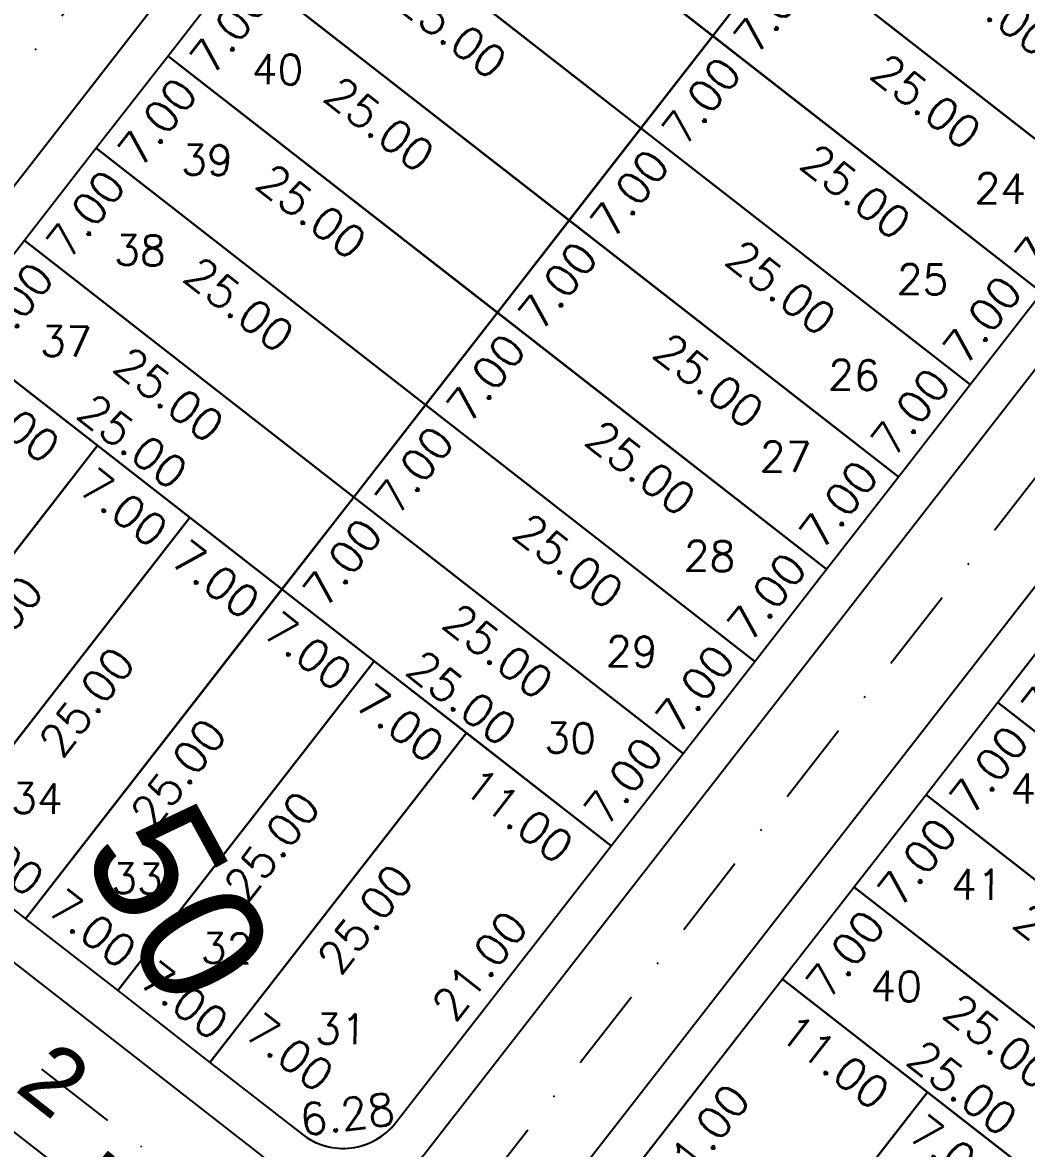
# Model space of a CAD drawing. Header units: millimetres. Extents: x -4430026 to 4783824, y 584 to 9593110.
# Drawn here: x 2375.3 to 2435.4, y 842.6 to 910.1 of the extents above; entities that cross this region are included whole.
import ezdxf
from ezdxf.enums import TextEntityAlignment as Align

# ---------------------------------------------------------------- set-up
doc = ezdxf.new("R2010")
doc.units = ezdxf.units.MM
doc.linetypes.add('CONTINUO', pattern=[0])
doc.linetypes.add('DASHDOT', pattern=[1, 0.5, -0.25, 0, -0.25])
for name, color, linetype in [('AGT CI', 252, 'Continuous'), ('Calçada', 1, 'Continuous'), ('Cota', 8, 'Continuous'), ('Cota Curvas', 2, 'Continuous'), ('EIXO DAS VIAS', 252, 'DASHDOT'), ('Lotes', 2, 'Continuous'), ('Nomes de Ruas', 3, 'Continuous'), ('Numero de lotes', 5, 'Continuous')]:
    doc.layers.add(name, color=color, linetype=linetype)
doc.styles.add('arcad1', font='romans.shx')
doc.styles.add('ARIAL', font='arial.ttf', dxfattribs={"height": 0.25})
doc.styles.add('ROMANS', font='romans.shx')
doc.dimstyles.new('BOLA100', dxfattribs={"dimscale": 0, "dimtxt": 1.9, "dimasz": 0.18, "dimexe": 0.18, "dimexo": 0.063, "dimgap": 0, "dimtad": 1, "dimzin": 4, "dimdsep": 46, "dimtxsty": 'ROMANS', "dimcen": 0.09, "dimse1": 1, "dimse2": 1, "dimsd1": 1, "dimsd2": 1, "dimclrt": 256, "dimaunit": 1, "dimadec": 4, "dimazin": 0, "dimtfac": 1.2, "dimtix": 1, "dimtmove": 2, "dimatfit": 3, "dimfxl": 1, "dimtvp": 2, "dimtolj": 1, "dimtzin": 4, "dimarcsym": 0})

# ---------------------------------------------------------------- blocks, each defined once
blk = doc.blocks.new('*D1189')
at = {"layer": 'DEFPOINTS', "color": 0}
for p in [(2420.785, 852.773), (2423.154, 850.928), (2407.883, 836.204)]:
    blk.add_point(p, dxfattribs=at)
at = {"layer": 'Cota', "insert": (2415.954, 843.227), "char_height": 1.9, "attachment_point": 5, "rotation": 52.09358, "style": 'ROMANS'}
blk.add_mtext('\\A1;21.00', dxfattribs=at)
blk = doc.blocks.new('*D1190')
at = {"layer": 'DEFPOINTS', "color": 0}
for p in [(2429.464, 846.015), (2431.635, 844.325), (2414.104, 826.29)]:
    blk.add_point(p, dxfattribs=at)
at = {"layer": 'Cota', "insert": (2423.205, 835.046), "char_height": 1.9, "attachment_point": 5, "rotation": 52.09358, "style": 'ROMANS'}
blk.add_mtext('\\A1;25.00', dxfattribs=at)
blk = doc.blocks.new('*D1196')
at = {"layer": 'DEFPOINTS', "color": 0}
for p in [(2425.085, 858.296), (2427.455, 856.451), (2420.785, 852.773)]:
    blk.add_point(p, dxfattribs=at)
at = {"layer": 'Cota', "insert": (2424.555, 854.273), "char_height": 1.9, "attachment_point": 5, "rotation": 52.09358, "style": 'ROMANS'}
blk.add_mtext('\\A1;7.00', dxfattribs=at)
blk = doc.blocks.new('*D1197')
at = {"layer": 'DEFPOINTS', "color": 0}
for p in [(2429.386, 863.819), (2431.756, 861.974), (2425.085, 858.296)]:
    blk.add_point(p, dxfattribs=at)
at = {"layer": 'Cota', "insert": (2428.856, 859.796), "char_height": 1.9, "attachment_point": 5, "rotation": 52.09358, "style": 'ROMANS'}
blk.add_mtext('\\A1;7.00', dxfattribs=at)
blk = doc.blocks.new('*D1198')
at = {"layer": 'DEFPOINTS', "color": 0}
for p in [(2433.686, 869.343), (2436.056, 867.497), (2429.386, 863.819)]:
    blk.add_point(p, dxfattribs=at)
at = {"layer": 'Cota', "insert": (2433.156, 865.319), "char_height": 1.9, "attachment_point": 5, "rotation": 52.09358, "style": 'ROMANS'}
blk.add_mtext('\\A1;7.00', dxfattribs=at)
blk = doc.blocks.new('*D1199')
at = {"layer": 'DEFPOINTS', "color": 0}
for p in [(2437.987, 874.866), (2440.357, 873.02), (2433.686, 869.343)]:
    blk.add_point(p, dxfattribs=at)
at = {"layer": 'Cota', "insert": (2437.457, 870.842), "char_height": 1.9, "attachment_point": 5, "rotation": 52.09358, "style": 'ROMANS'}
blk.add_mtext('\\A1;7.00', dxfattribs=at)
blk = doc.blocks.new('*D1443')
at = {"layer": 'DEFPOINTS', "color": 0}
for p in [(2379.756, 884.721), (2382.046, 882.937), (2364.396, 864.995)]:
    blk.add_point(p, dxfattribs=at)
at = {"layer": 'Cota', "insert": (2373.616, 873.658), "char_height": 1.9, "attachment_point": 5, "rotation": 52.09358, "style": 'ROMANS'}
blk.add_mtext('\\A1;25.00', dxfattribs=at)
blk = doc.blocks.new('*D1444')
at = {"layer": 'DEFPOINTS', "color": 0}
for p in [(2385.279, 880.42), (2387.537, 878.662), (2369.919, 860.695)]:
    blk.add_point(p, dxfattribs=at)
at = {"layer": 'Cota', "insert": (2379.108, 869.383), "char_height": 1.9, "attachment_point": 5, "rotation": 52.09358, "style": 'ROMANS'}
blk.add_mtext('\\A1;25.00', dxfattribs=at)
blk = doc.blocks.new('*D1445')
at = {"layer": 'DEFPOINTS', "color": 0}
for p in [(2390.802, 876.119), (2393.028, 874.386), (2375.443, 856.394)]:
    blk.add_point(p, dxfattribs=at)
at = {"layer": 'Cota', "insert": (2384.599, 865.107), "char_height": 1.9, "attachment_point": 5, "rotation": 52.09358, "style": 'ROMANS'}
blk.add_mtext('\\A1;25.00', dxfattribs=at)
blk = doc.blocks.new('*D1446')
at = {"layer": 'DEFPOINTS', "color": 0}
for p in [(2396.325, 871.819), (2398.623, 870.03), (2380.966, 852.093)]:
    blk.add_point(p, dxfattribs=at)
at = {"layer": 'Cota', "insert": (2390.194, 860.751), "char_height": 1.9, "attachment_point": 5, "rotation": 52.09358, "style": 'ROMANS'}
blk.add_mtext('\\A1;25.00', dxfattribs=at)
blk = doc.blocks.new('*D1447')
at = {"layer": 'DEFPOINTS', "color": 0}
for p in [(2401.848, 867.518), (2404.218, 865.673), (2386.489, 847.793)]:
    blk.add_point(p, dxfattribs=at)
at = {"layer": 'Cota', "insert": (2395.788, 856.394), "char_height": 1.9, "attachment_point": 5, "rotation": 52.09358, "style": 'ROMANS'}
blk.add_mtext('\\A1;25.00', dxfattribs=at)
blk = doc.blocks.new('*D1448')
at = {"layer": 'DEFPOINTS', "color": 0}
for p in [(2409.85, 861.287), (2410.527, 860.76), (2397.625, 844.191)]:
    blk.add_point(p, dxfattribs=at)
at = {"layer": 'Cota', "insert": (2402.65, 853.586), "char_height": 1.9, "attachment_point": 5, "rotation": 52.09358, "style": 'ROMANS'}
blk.add_mtext('\\A1;21.00', dxfattribs=at)
blk = doc.blocks.new('*D1449')
at = {"layer": 'DEFPOINTS', "color": 0}
for p in [(2414.151, 866.81), (2414.828, 866.283), (2410.527, 860.76)]:
    blk.add_point(p, dxfattribs=at)
at = {"layer": 'Cota', "insert": (2411.251, 864.632), "char_height": 1.9, "attachment_point": 5, "rotation": 52.09358, "style": 'ROMANS'}
blk.add_mtext('\\A1;7.00', dxfattribs=at)
blk = doc.blocks.new('*D1450')
at = {"layer": 'DEFPOINTS', "color": 0}
for p in [(2418.452, 872.333), (2419.129, 871.806), (2414.828, 866.283)]:
    blk.add_point(p, dxfattribs=at)
at = {"layer": 'Cota', "insert": (2415.552, 870.156), "char_height": 1.9, "attachment_point": 5, "rotation": 52.09358, "style": 'ROMANS'}
blk.add_mtext('\\A1;7.00', dxfattribs=at)
blk = doc.blocks.new('*D1451')
at = {"layer": 'DEFPOINTS', "color": 0}
for p in [(2422.752, 877.857), (2423.429, 877.329), (2419.129, 871.806)]:
    blk.add_point(p, dxfattribs=at)
at = {"layer": 'Cota', "insert": (2419.852, 875.679), "char_height": 1.9, "attachment_point": 5, "rotation": 52.09358, "style": 'ROMANS'}
blk.add_mtext('\\A1;7.00', dxfattribs=at)
blk = doc.blocks.new('*D1452')
at = {"layer": 'DEFPOINTS', "color": 0}
for p in [(2427.053, 883.38), (2427.73, 882.852), (2423.429, 877.329)]:
    blk.add_point(p, dxfattribs=at)
at = {"layer": 'Cota', "insert": (2424.153, 881.202), "char_height": 1.9, "attachment_point": 5, "rotation": 52.09358, "style": 'ROMANS'}
blk.add_mtext('\\A1;7.00', dxfattribs=at)
blk = doc.blocks.new('*D1453')
at = {"layer": 'DEFPOINTS', "color": 0}
for p in [(2431.353, 888.903), (2432.03, 888.376), (2427.73, 882.852)]:
    blk.add_point(p, dxfattribs=at)
at = {"layer": 'Cota', "insert": (2428.454, 886.725), "char_height": 1.9, "attachment_point": 5, "rotation": 52.09358, "style": 'ROMANS'}
blk.add_mtext('\\A1;7.00', dxfattribs=at)
blk = doc.blocks.new('*D1454')
at = {"layer": 'DEFPOINTS', "color": 0}
for p in [(2435.654, 894.426), (2436.331, 893.899), (2432.03, 888.376)]:
    blk.add_point(p, dxfattribs=at)
at = {"layer": 'Cota', "insert": (2432.754, 892.248), "char_height": 1.9, "attachment_point": 5, "rotation": 52.09358, "style": 'ROMANS'}
blk.add_mtext('\\A1;7.00', dxfattribs=at)
blk = doc.blocks.new('*D1455')
at = {"layer": 'DEFPOINTS', "color": 0}
for p in [(2439.955, 899.949), (2440.632, 899.422), (2436.331, 893.899)]:
    blk.add_point(p, dxfattribs=at)
at = {"layer": 'Cota', "insert": (2437.055, 897.771), "char_height": 1.9, "attachment_point": 5, "rotation": 52.09358, "style": 'ROMANS'}
blk.add_mtext('\\A1;7.00', dxfattribs=at)
blk = doc.blocks.new('*D1466')
at = {"layer": 'DEFPOINTS', "color": 0}
for p in [(2395.103, 881.642), (2397.329, 879.909), (2390.802, 876.119)]:
    blk.add_point(p, dxfattribs=at)
at = {"layer": 'Cota', "insert": (2394.429, 877.731), "char_height": 1.9, "attachment_point": 5, "rotation": 52.09358, "style": 'ROMANS'}
blk.add_mtext('\\A1;7.00', dxfattribs=at)
blk = doc.blocks.new('*D1467')
at = {"layer": 'DEFPOINTS', "color": 0}
for p in [(2399.403, 887.166), (2401.629, 885.432), (2395.103, 881.642)]:
    blk.add_point(p, dxfattribs=at)
at = {"layer": 'Cota', "insert": (2398.729, 883.254), "char_height": 1.9, "attachment_point": 5, "rotation": 52.09358, "style": 'ROMANS'}
blk.add_mtext('\\A1;7.00', dxfattribs=at)
blk = doc.blocks.new('*D1468')
at = {"layer": 'DEFPOINTS', "color": 0}
for p in [(2403.704, 892.689), (2405.93, 890.955), (2399.403, 887.166)]:
    blk.add_point(p, dxfattribs=at)
at = {"layer": 'Cota', "insert": (2403.03, 888.777), "char_height": 1.9, "attachment_point": 5, "rotation": 52.09358, "style": 'ROMANS'}
blk.add_mtext('\\A1;7.00', dxfattribs=at)
blk = doc.blocks.new('*D1469')
at = {"layer": 'DEFPOINTS', "color": 0}
for p in [(2408.004, 898.212), (2410.23, 896.478), (2403.704, 892.689)]:
    blk.add_point(p, dxfattribs=at)
at = {"layer": 'Cota', "insert": (2407.331, 894.301), "char_height": 1.9, "attachment_point": 5, "rotation": 52.09358, "style": 'ROMANS'}
blk.add_mtext('\\A1;7.00', dxfattribs=at)
blk = doc.blocks.new('*D1470')
at = {"layer": 'DEFPOINTS', "color": 0}
for p in [(2412.305, 903.735), (2414.531, 902.002), (2408.004, 898.212)]:
    blk.add_point(p, dxfattribs=at)
at = {"layer": 'Cota', "insert": (2411.631, 899.824), "char_height": 1.9, "attachment_point": 5, "rotation": 52.09358, "style": 'ROMANS'}
blk.add_mtext('\\A1;7.00', dxfattribs=at)
blk = doc.blocks.new('*D1471')
at = {"layer": 'DEFPOINTS', "color": 0}
for p in [(2416.606, 909.258), (2418.832, 907.525), (2412.305, 903.735)]:
    blk.add_point(p, dxfattribs=at)
at = {"layer": 'Cota', "insert": (2415.932, 905.347), "char_height": 1.9, "attachment_point": 5, "rotation": 52.09358, "style": 'ROMANS'}
blk.add_mtext('\\A1;7.00', dxfattribs=at)
blk = doc.blocks.new('*D1472')
at = {"layer": 'DEFPOINTS', "color": 0}
for p in [(2420.906, 914.781), (2423.132, 913.048), (2416.606, 909.258)]:
    blk.add_point(p, dxfattribs=at)
at = {"layer": 'Cota', "insert": (2420.232, 910.87), "char_height": 1.9, "attachment_point": 5, "rotation": 52.09358, "style": 'ROMANS'}
blk.add_mtext('\\A1;7.00', dxfattribs=at)
blk = doc.blocks.new('*D1483')
at = {"layer": 'DEFPOINTS', "color": 0}
for p in [(2375.377, 897.002), (2377.643, 895.237), (2371.077, 891.479)]:
    blk.add_point(p, dxfattribs=at)
at = {"layer": 'Cota', "insert": (2374.744, 893.059), "char_height": 1.9, "attachment_point": 5, "rotation": 52.09358, "style": 'ROMANS'}
blk.add_mtext('\\A1;7.00', dxfattribs=at)
blk = doc.blocks.new('*D1484')
at = {"layer": 'DEFPOINTS', "color": 0}
for p in [(2379.678, 902.525), (2381.944, 900.76), (2375.377, 897.002)]:
    blk.add_point(p, dxfattribs=at)
at = {"layer": 'Cota', "insert": (2379.044, 898.582), "char_height": 1.9, "attachment_point": 5, "rotation": 52.09358, "style": 'ROMANS'}
blk.add_mtext('\\A1;7.00', dxfattribs=at)
blk = doc.blocks.new('*D1485')
at = {"layer": 'DEFPOINTS', "color": 0}
for p in [(2383.978, 908.048), (2386.245, 906.283), (2379.678, 902.525)]:
    blk.add_point(p, dxfattribs=at)
at = {"layer": 'Cota', "insert": (2383.345, 904.106), "char_height": 1.9, "attachment_point": 5, "rotation": 52.09358, "style": 'ROMANS'}
blk.add_mtext('\\A1;7.00', dxfattribs=at)
blk = doc.blocks.new('*D1486')
at = {"layer": 'DEFPOINTS', "color": 0}
for p in [(2388.279, 913.571), (2390.545, 911.807), (2383.978, 908.048)]:
    blk.add_point(p, dxfattribs=at)
at = {"layer": 'Cota', "insert": (2387.645, 909.629), "char_height": 1.9, "attachment_point": 5, "rotation": 52.09358, "style": 'ROMANS'}
blk.add_mtext('\\A1;7.00', dxfattribs=at)
blk = doc.blocks.new('*D3527')
at = {"layer": 'DEFPOINTS', "color": 0}
for p in [(2429.507, 925.827), (2449.233, 910.468), (2447.158, 907.804)]:
    blk.add_point(p, dxfattribs=at)
at = {"layer": 'Cota', "insert": (2437.879, 916.233), "char_height": 1.9, "attachment_point": 5, "rotation": 322.09358, "style": 'ROMANS'}
blk.add_mtext('\\A1;25.00', dxfattribs=at)
blk = doc.blocks.new('*D3537')
at = {"layer": 'DEFPOINTS', "color": 0}
for p in [(2420.906, 914.781), (2444.932, 904.945), (2443.008, 902.474)]:
    blk.add_point(p, dxfattribs=at)
at = {"layer": 'Cota', "insert": (2433.729, 910.903), "char_height": 1.9, "attachment_point": 5, "rotation": 322.09358, "style": 'ROMANS'}
blk.add_mtext('\\A1;25.00', dxfattribs=at)
blk = doc.blocks.new('*D3547')
at = {"layer": 'DEFPOINTS', "color": 0}
for p in [(2420.906, 914.781), (2440.632, 899.422), (2438.669, 896.901)]:
    blk.add_point(p, dxfattribs=at)
at = {"layer": 'Cota', "insert": (2429.39, 905.33), "char_height": 1.9, "attachment_point": 5, "rotation": 322.09358, "style": 'ROMANS'}
blk.add_mtext('\\A1;25.00', dxfattribs=at)
blk = doc.blocks.new('*D3556')
at = {"layer": 'DEFPOINTS', "color": 0}
for p in [(2396.88, 924.617), (2416.606, 909.258), (2414.74, 906.862)]:
    blk.add_point(p, dxfattribs=at)
at = {"layer": 'Cota', "insert": (2405.461, 915.291), "char_height": 1.9, "attachment_point": 5, "rotation": 322.09358, "style": 'ROMANS'}
blk.add_mtext('\\A1;25.00', dxfattribs=at)
blk = doc.blocks.new('*D3557')
at = {"layer": 'DEFPOINTS', "color": 0}
for p in [(2416.606, 909.258), (2436.331, 893.899), (2434.465, 891.502)]:
    blk.add_point(p, dxfattribs=at)
at = {"layer": 'Cota', "insert": (2425.186, 899.931), "char_height": 1.9, "attachment_point": 5, "rotation": 322.09358, "style": 'ROMANS'}
blk.add_mtext('\\A1;25.00', dxfattribs=at)
blk = doc.blocks.new('*D3566')
at = {"layer": 'DEFPOINTS', "color": 0}
for p in [(2392.58, 919.094), (2412.305, 903.735), (2410.264, 901.114)]:
    blk.add_point(p, dxfattribs=at)
at = {"layer": 'Cota', "insert": (2400.985, 909.544), "char_height": 1.9, "attachment_point": 5, "rotation": 322.09358, "style": 'ROMANS'}
blk.add_mtext('\\A1;25.00', dxfattribs=at)
blk = doc.blocks.new('*D3567')
at = {"layer": 'DEFPOINTS', "color": 0}
for p in [(2412.305, 903.735), (2432.03, 888.376), (2429.99, 885.755)]:
    blk.add_point(p, dxfattribs=at)
at = {"layer": 'Cota', "insert": (2420.711, 894.184), "char_height": 1.9, "attachment_point": 5, "rotation": 322.09358, "style": 'ROMANS'}
blk.add_mtext('\\A1;25.00', dxfattribs=at)
blk = doc.blocks.new('*D3576')
at = {"layer": 'DEFPOINTS', "color": 0}
for p in [(2388.279, 913.571), (2408.004, 898.212), (2405.925, 895.541)]:
    blk.add_point(p, dxfattribs=at)
at = {"layer": 'Cota', "insert": (2396.646, 903.971), "char_height": 1.9, "attachment_point": 5, "rotation": 322.09358, "style": 'ROMANS'}
blk.add_mtext('\\A1;25.00', dxfattribs=at)
blk = doc.blocks.new('*D3577')
at = {"layer": 'DEFPOINTS', "color": 0}
for p in [(2408.004, 898.212), (2427.73, 882.852), (2425.65, 880.182)]:
    blk.add_point(p, dxfattribs=at)
at = {"layer": 'Cota', "insert": (2416.371, 888.611), "char_height": 1.9, "attachment_point": 5, "rotation": 322.09358, "style": 'ROMANS'}
blk.add_mtext('\\A1;25.00', dxfattribs=at)
blk = doc.blocks.new('*D3586')
at = {"layer": 'DEFPOINTS', "color": 0}
for p in [(2383.978, 908.048), (2403.704, 892.689), (2401.857, 890.317)]:
    blk.add_point(p, dxfattribs=at)
at = {"layer": 'Cota', "insert": (2392.578, 898.746), "char_height": 1.9, "attachment_point": 5, "rotation": 322.09358, "style": 'ROMANS'}
blk.add_mtext('\\A1;25.00', dxfattribs=at)
blk = doc.blocks.new('*D3587')
at = {"layer": 'DEFPOINTS', "color": 0}
for p in [(2403.704, 892.689), (2423.429, 877.329), (2421.582, 874.957)]:
    blk.add_point(p, dxfattribs=at)
at = {"layer": 'Cota', "insert": (2412.303, 883.387), "char_height": 1.9, "attachment_point": 5, "rotation": 322.09358, "style": 'ROMANS'}
blk.add_mtext('\\A1;25.00', dxfattribs=at)
blk = doc.blocks.new('*D3588')
at = {"layer": 'DEFPOINTS', "color": 0}
for p in [(2433.686, 869.343), (2453.412, 853.983), (2451.565, 851.611)]:
    blk.add_point(p, dxfattribs=at)
at = {"layer": 'Cota', "insert": (2442.286, 860.04), "char_height": 1.9, "attachment_point": 5, "rotation": 322.09358, "style": 'ROMANS'}
blk.add_mtext('\\A1;25.00', dxfattribs=at)
blk = doc.blocks.new('*D3596')
at = {"layer": 'DEFPOINTS', "color": 0}
for p in [(2379.678, 902.525), (2399.403, 887.166), (2397.517, 884.744)]:
    blk.add_point(p, dxfattribs=at)
at = {"layer": 'Cota', "insert": (2388.238, 893.173), "char_height": 1.9, "attachment_point": 5, "rotation": 322.09358, "style": 'ROMANS'}
blk.add_mtext('\\A1;25.00', dxfattribs=at)
blk = doc.blocks.new('*D3597')
at = {"layer": 'DEFPOINTS', "color": 0}
for p in [(2399.403, 887.166), (2419.129, 871.806), (2417.243, 869.384)]:
    blk.add_point(p, dxfattribs=at)
at = {"layer": 'Cota', "insert": (2407.964, 877.814), "char_height": 1.9, "attachment_point": 5, "rotation": 322.09358, "style": 'ROMANS'}
blk.add_mtext('\\A1;25.00', dxfattribs=at)
blk = doc.blocks.new('*D3598')
at = {"layer": 'DEFPOINTS', "color": 0}
for p in [(2429.386, 863.819), (2449.111, 848.46), (2447.225, 846.038)]:
    blk.add_point(p, dxfattribs=at)
at = {"layer": 'Cota', "insert": (2437.946, 854.467), "char_height": 1.9, "attachment_point": 5, "rotation": 322.09358, "style": 'ROMANS'}
blk.add_mtext('\\A1;25.00', dxfattribs=at)
blk = doc.blocks.new('*D3606')
at = {"layer": 'DEFPOINTS', "color": 0}
for p in [(2375.377, 897.002), (2395.103, 881.642), (2393.313, 879.345)]:
    blk.add_point(p, dxfattribs=at)
at = {"layer": 'Cota', "insert": (2384.034, 887.774), "char_height": 1.9, "attachment_point": 5, "rotation": 322.09358, "style": 'ROMANS'}
blk.add_mtext('\\A1;25.00', dxfattribs=at)
blk = doc.blocks.new('*D3607')
at = {"layer": 'DEFPOINTS', "color": 0}
for p in [(2395.103, 881.642), (2414.828, 866.283), (2413.039, 863.985)]:
    blk.add_point(p, dxfattribs=at)
at = {"layer": 'Cota', "insert": (2403.76, 872.415), "char_height": 1.9, "attachment_point": 5, "rotation": 322.09358, "style": 'ROMANS'}
blk.add_mtext('\\A1;25.00', dxfattribs=at)
blk = doc.blocks.new('*D3608')
at = {"layer": 'DEFPOINTS', "color": 0}
for p in [(2425.085, 858.296), (2444.811, 842.937), (2443.021, 840.639)]:
    blk.add_point(p, dxfattribs=at)
at = {"layer": 'Cota', "insert": (2433.742, 849.068), "char_height": 1.9, "attachment_point": 5, "rotation": 322.09358, "style": 'ROMANS'}
blk.add_mtext('\\A1;25.00', dxfattribs=at)
blk = doc.blocks.new('*D3616')
at = {"layer": 'DEFPOINTS', "color": 0}
for p in [(2371.077, 891.479), (2391.136, 876.549), (2390.802, 876.119)]:
    blk.add_point(p, dxfattribs=at)
at = {"layer": 'Cota', "insert": (2381.857, 884.978), "char_height": 1.9, "attachment_point": 5, "rotation": 322.09358, "style": 'ROMANS'}
blk.add_mtext('\\A1;25.00', dxfattribs=at)
blk = doc.blocks.new('*D3617')
at = {"layer": 'DEFPOINTS', "color": 0}
for p in [(2390.802, 876.119), (2410.862, 861.19), (2410.527, 860.76)]:
    blk.add_point(p, dxfattribs=at)
at = {"layer": 'Cota', "insert": (2401.583, 869.619), "char_height": 1.9, "attachment_point": 5, "rotation": 322.09358, "style": 'ROMANS'}
blk.add_mtext('\\A1;25.00', dxfattribs=at)
blk = doc.blocks.new('*D3618')
at = {"layer": 'DEFPOINTS', "color": 0}
for p in [(2420.785, 852.773), (2440.51, 837.414), (2440.844, 837.843)]:
    blk.add_point(p, dxfattribs=at)
at = {"layer": 'Cota', "insert": (2431.565, 846.273), "char_height": 1.9, "attachment_point": 5, "rotation": 322.09358, "style": 'ROMANS'}
blk.add_mtext('\\A1;25.00', dxfattribs=at)
blk = doc.blocks.new('*D3640')
at = {"layer": 'DEFPOINTS', "color": 0}
for p in [(2371.077, 891.479), (2379.756, 884.721), (2377.96, 882.414)]:
    blk.add_point(p, dxfattribs=at)
at = {"layer": 'Cota', "insert": (2374.204, 886.542), "char_height": 1.9, "attachment_point": 5, "rotation": 322.09358, "style": 'ROMANS'}
blk.add_mtext('\\A1;11.00', dxfattribs=at)
blk = doc.blocks.new('*D3641')
at = {"layer": 'DEFPOINTS', "color": 0}
for p in [(2379.756, 884.721), (2385.279, 880.42), (2383.483, 878.113)]:
    blk.add_point(p, dxfattribs=at)
at = {"layer": 'Cota', "insert": (2381.305, 881.013), "char_height": 1.9, "attachment_point": 5, "rotation": 322.09358, "style": 'ROMANS'}
blk.add_mtext('\\A1;7.00', dxfattribs=at)
blk = doc.blocks.new('*D3642')
at = {"layer": 'DEFPOINTS', "color": 0}
for p in [(2385.279, 880.42), (2390.802, 876.119), (2389.006, 873.813)]:
    blk.add_point(p, dxfattribs=at)
at = {"layer": 'Cota', "insert": (2386.828, 876.712), "char_height": 1.9, "attachment_point": 5, "rotation": 322.09358, "style": 'ROMANS'}
blk.add_mtext('\\A1;7.00', dxfattribs=at)
blk = doc.blocks.new('*D3643')
at = {"layer": 'DEFPOINTS', "color": 0}
for p in [(2390.802, 876.119), (2396.325, 871.819), (2394.529, 869.512)]:
    blk.add_point(p, dxfattribs=at)
at = {"layer": 'Cota', "insert": (2392.351, 872.412), "char_height": 1.9, "attachment_point": 5, "rotation": 322.09358, "style": 'ROMANS'}
blk.add_mtext('\\A1;7.00', dxfattribs=at)
blk = doc.blocks.new('*D3644')
at = {"layer": 'DEFPOINTS', "color": 0}
for p in [(2396.325, 871.819), (2401.848, 867.518), (2400.052, 865.211)]:
    blk.add_point(p, dxfattribs=at)
at = {"layer": 'Cota', "insert": (2397.874, 868.111), "char_height": 1.9, "attachment_point": 5, "rotation": 322.09358, "style": 'ROMANS'}
blk.add_mtext('\\A1;7.00', dxfattribs=at)
blk = doc.blocks.new('*D3645')
at = {"layer": 'DEFPOINTS', "color": 0}
for p in [(2401.848, 867.518), (2410.527, 860.76), (2408.731, 858.453)]:
    blk.add_point(p, dxfattribs=at)
at = {"layer": 'Cota', "insert": (2404.975, 862.582), "char_height": 1.9, "attachment_point": 5, "rotation": 322.09358, "style": 'ROMANS'}
blk.add_mtext('\\A1;11.00', dxfattribs=at)
blk = doc.blocks.new('*D3646')
at = {"layer": 'DEFPOINTS', "color": 0}
for p in [(2420.785, 852.773), (2429.464, 846.015), (2427.667, 843.708)]:
    blk.add_point(p, dxfattribs=at)
at = {"layer": 'Cota', "insert": (2423.912, 847.837), "char_height": 1.9, "attachment_point": 5, "rotation": 322.09358, "style": 'ROMANS'}
blk.add_mtext('\\A1;11.00', dxfattribs=at)
blk = doc.blocks.new('*D3647')
at = {"layer": 'DEFPOINTS', "color": 0}
for p in [(2429.464, 846.015), (2434.987, 841.714), (2433.191, 839.408)]:
    blk.add_point(p, dxfattribs=at)
at = {"layer": 'Cota', "insert": (2431.013, 842.308), "char_height": 1.9, "attachment_point": 5, "rotation": 322.09358, "style": 'ROMANS'}
blk.add_mtext('\\A1;7.00', dxfattribs=at)
blk = doc.blocks.new('*D3666')
at = {"layer": 'DEFPOINTS', "color": 0}
for p in [(2369.919, 860.695), (2376.082, 857.216), (2375.443, 856.394)]:
    blk.add_point(p, dxfattribs=at)
at = {"layer": 'Cota', "insert": (2373.904, 860.115), "char_height": 1.9, "attachment_point": 5, "rotation": 322.09358, "style": 'ROMANS'}
blk.add_mtext('\\A1;7.00', dxfattribs=at)
blk = doc.blocks.new('*D3667')
at = {"layer": 'DEFPOINTS', "color": 0}
for p in [(2375.443, 856.394), (2381.605, 852.915), (2380.966, 852.093)]:
    blk.add_point(p, dxfattribs=at)
at = {"layer": 'Cota', "insert": (2379.428, 855.815), "char_height": 1.9, "attachment_point": 5, "rotation": 322.09358, "style": 'ROMANS'}
blk.add_mtext('\\A1;7.00', dxfattribs=at)
blk = doc.blocks.new('*D3668')
at = {"layer": 'DEFPOINTS', "color": 0}
for p in [(2380.966, 852.093), (2387.129, 848.614), (2386.489, 847.793)]:
    blk.add_point(p, dxfattribs=at)
at = {"layer": 'Cota', "insert": (2384.951, 851.514), "char_height": 1.9, "attachment_point": 5, "rotation": 322.09358, "style": 'ROMANS'}
blk.add_mtext('\\A1;7.00', dxfattribs=at)
blk = doc.blocks.new('*D7352')
at = {"layer": 'DEFPOINTS', "color": 0}
for p in [(2387.268, 848.981), (2393.431, 845.502), (2392.792, 844.68)]:
    blk.add_point(p, dxfattribs=at)
at = {"layer": 'Cota', "insert": (2391.253, 848.402), "char_height": 1.9, "attachment_point": 5, "rotation": 322.09358, "style": 'ROMANS'}
blk.add_mtext('\\A1;7.00', dxfattribs=at)

msp = doc.modelspace()

# ---------------------------------------------------------------- linework, layer by layer
at = {"layer": 'Calçada', "lineweight": -3}
for p, q in [((2488.629, 1046.516), (2355.895, 876.051)), ((2488.629, 1046.516), (2355.895, 876.051)), ((2546.995, 1018.929), (2405.603, 837.345)), ((2546.995, 1018.929), (2405.603, 837.345)), ((2399.291, 842.26), (2535.664, 1017.399)), ((2399.291, 842.26), (2535.664, 1017.399))]:
    msp.add_line(p, q, dxfattribs=at)
for points in [[(2535.664, 1017.399, 0.50652), (2533.026, 1026.707, -0.084063), (2497.194, 1047.448, 0.423281), (2488.629, 1046.516), (2355.895, 876.051, 0.414214), (2356.943, 867.631), (2390.87, 841.212, 0.414214), (2399.291, 842.26)], [(2535.664, 1017.399, 0.50652), (2533.026, 1026.707, -0.084063), (2497.194, 1047.448, 0.423281), (2488.629, 1046.516), (2355.895, 876.051, 0.414214), (2356.943, 867.631), (2390.87, 841.212, 0.414214), (2399.291, 842.26)], [(2600.103, 997.612, 0.46732), (2598.16, 1006.61, 0.081083), (2556.59, 1020.475, -0.007625), (2552.866, 1021.135, 0.282098), (2546.995, 1018.929), (2405.603, 837.345, 0.414214), (2406.651, 828.925), (2440.578, 802.507, 0.414214), (2448.999, 803.555)], [(2600.103, 997.612, 0.46732), (2598.16, 1006.61, 0.081083), (2556.59, 1020.475, -0.007625), (2552.866, 1021.135, 0.282098), (2546.995, 1018.929), (2405.603, 837.345, 0.414214), (2406.651, 828.925), (2440.578, 802.507, 0.414214), (2448.999, 803.555)], [(2387.003, 826.48, 0.414214), (2385.956, 834.9), (2352.028, 861.318, 0.414214), (2343.608, 860.271), (2265.551, 760.025, 0.618106), (2270.177, 750.34), (2323.927, 749.379, 0.236013), (2328.769, 751.692)], [(2387.003, 826.48, 0.414214), (2385.956, 834.9), (2352.028, 861.318, 0.414214), (2343.608, 860.271), (2265.551, 760.025, 0.618106), (2270.177, 750.34), (2323.927, 749.379, 0.236013), (2328.769, 751.692)]]:
    msp.add_lwpolyline(points, format="xyb", close=True, dxfattribs=at)
at = {"layer": 'EIXO DAS VIAS', "ltscale": 10}
for p, q in [((2346.595, 870.618, 103.708), (2492.083, 1057.462, 103.708)), ((2396.252, 831.847, 103.708), (2547.71, 1026.359, 103.708)), ((2396.303, 831.913, 103.708), (2346.595, 870.618, 103.708))]:
    msp.add_line(p, q, dxfattribs=at)
at = {"layer": 'Lotes', "lineweight": -3}
for p, q in [((2375.443, 856.394), (2509.465, 1028.514)), ((2440.632, 899.422), (2401.181, 930.14)), ((2436.331, 893.899), (2396.88, 924.617)), ((2432.03, 888.376), (2392.58, 919.094)), ((2427.73, 882.852), (2388.279, 913.571)), ((2423.429, 877.329), (2383.978, 908.048)), ((2419.129, 871.806), (2379.678, 902.525)), ((2414.828, 866.283), (2375.377, 897.002)), ((2410.527, 860.76), (2371.077, 891.479)), ((2379.756, 884.721), (2364.396, 864.995)), ((2385.279, 880.42), (2369.919, 860.695)), ((2396.325, 871.819), (2380.966, 852.093)), ((2473.137, 838.624), (2433.686, 869.343)), ((2401.848, 867.518), (2386.489, 847.793)), ((2468.837, 833.101), (2429.386, 863.819)), ((2464.536, 827.578), (2425.085, 858.296)), ((2460.235, 822.055), (2420.785, 852.773)), ((2429.464, 846.015), (2414.104, 826.29))]:
    msp.add_line(p, q, dxfattribs=at)
at = {"layer": 'Lotes', "linetype": 'CONTINUO', "lineweight": -3}
for p, q in [((2416.606, 909.258), (2396.88, 924.617)), ((2396.88, 924.617), (2416.606, 909.258)), ((2412.305, 903.735), (2392.58, 919.094)), ((2392.58, 919.094), (2412.305, 903.735)), ((2420.906, 914.781), (2416.606, 909.258)), ((2416.606, 909.258), (2420.906, 914.781)), ((2440.632, 899.422), (2420.906, 914.781)), ((2420.906, 914.781), (2440.632, 899.422)), ((2388.279, 913.571), (2383.978, 908.048)), ((2408.004, 898.212), (2388.279, 913.571)), ((2388.279, 913.571), (2408.004, 898.212)), ((2416.606, 909.258), (2412.305, 903.735)), ((2412.305, 903.735), (2416.606, 909.258)), ((2436.331, 893.899), (2416.606, 909.258)), ((2416.606, 909.258), (2436.331, 893.899)), ((2383.978, 908.048), (2379.678, 902.525)), ((2403.704, 892.689), (2383.978, 908.048)), ((2383.978, 908.048), (2403.704, 892.689)), ((2412.305, 903.735), (2408.004, 898.212)), ((2408.004, 898.212), (2412.305, 903.735)), ((2432.03, 888.376), (2412.305, 903.735)), ((2412.305, 903.735), (2432.03, 888.376)), ((2379.678, 902.525), (2375.377, 897.002)), ((2399.403, 887.166), (2379.678, 902.525)), ((2379.678, 902.525), (2399.403, 887.166)), ((2408.004, 898.212), (2403.704, 892.689)), ((2403.704, 892.689), (2408.004, 898.212)), ((2427.73, 882.852), (2408.004, 898.212)), ((2408.004, 898.212), (2427.73, 882.852)), ((2375.377, 897.002), (2371.077, 891.479)), ((2395.103, 881.642), (2375.377, 897.002)), ((2375.377, 897.002), (2395.103, 881.642)), ((2432.03, 888.376), (2436.331, 893.899)), ((2403.704, 892.689), (2399.403, 887.166)), ((2399.403, 887.166), (2403.704, 892.689)), ((2423.429, 877.329), (2403.704, 892.689)), ((2403.704, 892.689), (2423.429, 877.329)), ((2379.756, 884.721), (2371.077, 891.479)), ((2371.077, 891.479), (2390.802, 876.119)), ((2427.73, 882.852), (2432.03, 888.376)), ((2399.403, 887.166), (2395.103, 881.642)), ((2395.103, 881.642), (2399.403, 887.166)), ((2419.129, 871.806), (2399.403, 887.166)), ((2399.403, 887.166), (2419.129, 871.806)), ((2379.756, 884.721), (2364.396, 864.995)), ((2364.396, 864.995), (2379.756, 884.721)), ((2385.279, 880.42), (2379.756, 884.721)), ((2423.429, 877.329), (2427.73, 882.852)), ((2395.103, 881.642), (2390.802, 876.119)), ((2390.802, 876.119), (2395.103, 881.642)), ((2414.828, 866.283), (2395.103, 881.642)), ((2395.103, 881.642), (2414.828, 866.283)), ((2385.279, 880.42), (2369.919, 860.695)), ((2369.919, 860.695), (2385.279, 880.42)), ((2390.802, 876.119), (2385.279, 880.42)), ((2419.129, 871.806), (2423.429, 877.329)), ((2390.802, 876.119), (2375.443, 856.394)), ((2375.443, 856.394), (2390.802, 876.119)), ((2396.325, 871.819), (2390.802, 876.119)), ((2390.802, 876.119), (2410.527, 860.76)), ((2437.987, 874.866), (2433.686, 869.343)), ((2396.325, 871.819), (2380.966, 852.093)), ((2380.966, 852.093), (2396.325, 871.819)), ((2401.848, 867.518), (2396.325, 871.819)), ((2414.828, 866.283), (2419.129, 871.806)), ((2433.686, 869.343), (2429.386, 863.819)), ((2433.686, 869.343), (2453.412, 853.983)), ((2453.412, 853.983), (2433.686, 869.343)), ((2401.848, 867.518), (2386.489, 847.793)), ((2386.489, 847.793), (2401.848, 867.518)), ((2410.527, 860.76), (2401.848, 867.518)), ((2410.527, 860.76), (2414.828, 866.283)), ((2429.386, 863.819), (2425.085, 858.296)), ((2429.386, 863.819), (2449.111, 848.46)), ((2449.111, 848.46), (2429.386, 863.819)), ((2369.919, 860.695), (2375.443, 856.394)), ((2397.625, 844.191), (2410.527, 860.76)), ((2425.085, 858.296), (2420.785, 852.773)), ((2425.085, 858.296), (2444.811, 842.937)), ((2444.811, 842.937), (2425.085, 858.296)), ((2375.443, 856.394), (2380.966, 852.093)), ((2420.785, 852.773), (2407.883, 836.204)), ((2429.464, 846.015), (2420.785, 852.773)), ((2420.785, 852.773), (2440.51, 837.414)), ((2380.966, 852.093), (2386.489, 847.793)), ((2386.489, 847.793), (2392.012, 843.492)), ((2429.464, 846.015), (2414.104, 826.29)), ((2414.104, 826.29), (2429.464, 846.015)), ((2434.987, 841.714), (2429.464, 846.015))]:
    msp.add_line(p, q, dxfattribs=at)
at = {"layer": 'Lotes'}
for points in [[(2401.181, 930.14), (2396.88, 924.617), (2416.606, 909.258), (2420.906, 914.781)], [(2396.88, 924.617), (2392.58, 919.094), (2412.305, 903.735), (2416.606, 909.258)], [(2425.207, 920.304), (2420.906, 914.781), (2440.632, 899.422), (2444.932, 904.945)], [(2392.58, 919.094), (2388.279, 913.571), (2408.004, 898.212), (2412.305, 903.735)], [(2420.906, 914.781), (2416.606, 909.258), (2436.331, 893.899), (2440.632, 899.422)], [(2388.279, 913.571), (2383.978, 908.048), (2403.704, 892.689), (2408.004, 898.212)], [(2416.606, 909.258), (2412.305, 903.735), (2432.03, 888.376), (2436.331, 893.899)], [(2383.978, 908.048), (2379.678, 902.525), (2399.403, 887.166), (2403.704, 892.689)], [(2412.305, 903.735), (2408.004, 898.212), (2427.73, 882.852), (2432.03, 888.376)], [(2379.678, 902.525), (2375.377, 897.002), (2395.103, 881.642), (2399.403, 887.166)], [(2408.004, 898.212), (2403.704, 892.689), (2423.429, 877.329), (2427.73, 882.852)], [(2375.377, 897.002), (2371.077, 891.479), (2379.756, 884.721), (2385.279, 880.42), (2390.802, 876.119), (2395.103, 881.642)], [(2403.704, 892.689), (2399.403, 887.166), (2419.129, 871.806), (2423.429, 877.329)], [(2399.403, 887.166), (2395.103, 881.642), (2414.828, 866.283), (2419.129, 871.806)], [(2379.756, 884.721), (2364.396, 864.995), (2369.919, 860.695), (2385.279, 880.42)], [(2395.103, 881.642), (2390.802, 876.119), (2396.325, 871.819), (2401.848, 867.518), (2410.527, 860.76), (2414.828, 866.283)], [(2385.279, 880.42), (2369.919, 860.695), (2375.443, 856.394), (2390.802, 876.119)], [(2390.802, 876.119), (2375.443, 856.394), (2380.966, 852.093), (2396.325, 871.819)], [(2437.987, 874.866), (2433.686, 869.343), (2453.412, 853.983), (2457.712, 859.506)], [(2396.325, 871.819), (2380.966, 852.093), (2386.489, 847.793), (2401.848, 867.518)], [(2433.686, 869.343), (2429.386, 863.819), (2449.111, 848.46), (2453.412, 853.983)], [(2429.386, 863.819), (2425.085, 858.296), (2444.811, 842.937), (2449.111, 848.46)], [(2425.085, 858.296), (2420.785, 852.773), (2429.464, 846.015), (2434.987, 841.714), (2440.51, 837.414), (2444.811, 842.937)], [(2429.464, 846.015), (2414.104, 826.29), (2419.627, 821.989), (2434.987, 841.714)]]:
    msp.add_lwpolyline(points, close=True, dxfattribs=at)
for points in [[(2371.077, 891.479), (2358.175, 874.909, 0.414214), (2358.873, 869.296), (2364.396, 864.995), (2379.756, 884.721)], [(2401.848, 867.518), (2386.489, 847.793), (2392.012, 843.492, 0.414214), (2397.625, 844.191), (2410.527, 860.76)], [(2420.785, 852.773), (2407.883, 836.204, 0.414214), (2408.581, 830.59), (2414.104, 826.29), (2429.464, 846.015)]]:
    msp.add_lwpolyline(points, format="xyb", close=True, dxfattribs=at)
at = {"layer": 'Lotes', "linetype": 'CONTINUO', "lineweight": -3}
msp.add_arc((2394.469, 846.648), 4, 232.09358, 322.09358, dxfattribs=at)

# ---------------------------------------------------------------- texts
at = {"layer": 'AGT CI'}
msp.add_text('50', height=7.5, rotation=298.59994, dxfattribs=at).set_placement((2378.696, 860.433))
at = {"layer": 'Cota Curvas', "insert": (2394.713, 844.691, -51.854), "char_height": 1.9, "attachment_point": 5, "rotation": 7.09358, "style": 'ROMANS'}
msp.add_mtext('\\A1;6.28', dxfattribs=at)
at = {"layer": 'Nomes de Ruas', "extrusion": (-0.054299, 0.067518, 0.996239), "style": 'ARIAL'}
msp.add_text('RUA 2  .', height=4, rotation=102.96746, dxfattribs=at).set_placement((-2382.133, 822.626, -70.96), align=Align.MIDDLE_CENTER)
at = {"layer": 'Numero de lotes', "style": 'arcad1'}
for s, p in [('40', (2390.537, 907.248, 103.708)), ('39', (2386.311, 901.821, 103.708)), ('24', (2433.84, 900.118, 103.708)), ('38', (2382.3, 896.421, 103.708)), ('25', (2429.18, 894.678, 103.708)), ('37', (2377.86, 890.967, 103.708)), ('26', (2425.069, 888.952, 103.708)), ('27', (2420.972, 884.054, 103.708)), ('28', (2416.42, 878.115, 103.708)), ('29', (2411.755, 872.399, 103.708)), ('30', (2408.068, 867.218, 103.708)), ('42', (2435.992, 864.184, 103.708)), ('34', (2376.126, 863.604, 103.708)), ('33', (2382.127, 858.806, 103.708)), ('41', (2432.433, 858.448, 103.708)), ('32', (2387.489, 854.631, 103.708)), ('40', (2427.602, 852.358, 103.708)), ('31', (2394.337, 849.798, 103.708))]:
    msp.add_text(s, height=1.8, rotation=358.97539, dxfattribs=at).set_placement(p, align=Align.MIDDLE_CENTER)

# ---------------------------------------------------------------- dimensions: what is measured, and where the dimension line sits
at = {"layer": 'Cota'}
for base, p1, p2, angle, picture, middle in [((2447.158, 907.804), (2429.507, 925.827), (2449.233, 910.468), 142.09358, '*D3527', (2437.879, 916.233)), ((2414.74, 906.862), (2396.88, 924.617), (2416.606, 909.258), 142.09358, '*D3556', (2405.461, 915.291)), ((2410.264, 901.114), (2392.58, 919.094), (2412.305, 903.735), 142.09358, '*D3566', (2400.985, 909.544)), ((2423.132, 913.048), (2416.606, 909.258), (2420.906, 914.781), 232.09358, '*D1472', (2420.232, 910.87)), ((2443.008, 902.474), (2420.906, 914.781), (2444.932, 904.945), 142.09358, '*D3537', (2433.729, 910.903)), ((2438.669, 896.901), (2420.906, 914.781), (2440.632, 899.422), 142.09358, '*D3547', (2429.39, 905.33)), ((2390.545, 911.807), (2383.978, 908.048), (2388.279, 913.571), 232.09358, '*D1486', (2387.645, 909.629)), ((2405.925, 895.541), (2388.279, 913.571), (2408.004, 898.212), 142.09358, '*D3576', (2396.646, 903.971)), ((2418.832, 907.525), (2412.305, 903.735), (2416.606, 909.258), 232.09358, '*D1471', (2415.932, 905.347)), ((2434.465, 891.502), (2416.606, 909.258), (2436.331, 893.899), 142.09358, '*D3557', (2425.186, 899.931)), ((2386.245, 906.283), (2379.678, 902.525), (2383.978, 908.048), 232.09358, '*D1485', (2383.345, 904.106)), ((2401.857, 890.317), (2383.978, 908.048), (2403.704, 892.689), 142.09358, '*D3586', (2392.578, 898.746)), ((2414.531, 902.002), (2408.004, 898.212), (2412.305, 903.735), 232.09358, '*D1470', (2411.631, 899.824)), ((2429.99, 885.755), (2412.305, 903.735), (2432.03, 888.376), 142.09358, '*D3567', (2420.711, 894.184)), ((2381.944, 900.76), (2375.377, 897.002), (2379.678, 902.525), 232.09358, '*D1484', (2379.044, 898.582)), ((2397.517, 884.744), (2379.678, 902.525), (2399.403, 887.166), 142.09358, '*D3596', (2388.238, 893.173)), ((2439.955, 899.949), (2436.331, 893.899), (2440.632, 899.422), 232.09358, '*D1455', (2437.055, 897.771)), ((2410.23, 896.478), (2403.704, 892.689), (2408.004, 898.212), 232.09358, '*D1469', (2407.331, 894.301)), ((2425.65, 880.182), (2408.004, 898.212), (2427.73, 882.852), 142.09358, '*D3577', (2416.371, 888.611)), ((2377.643, 895.237), (2371.077, 891.479), (2375.377, 897.002), 232.09358, '*D1483', (2374.744, 893.059)), ((2393.313, 879.345), (2375.377, 897.002), (2395.103, 881.642), 142.09358, '*D3606', (2384.034, 887.774)), ((2435.654, 894.426), (2432.03, 888.376), (2436.331, 893.899), 232.09358, '*D1454', (2432.754, 892.248)), ((2405.93, 890.955), (2399.403, 887.166), (2403.704, 892.689), 232.09358, '*D1468', (2403.03, 888.777)), ((2421.582, 874.957), (2403.704, 892.689), (2423.429, 877.329), 142.09358, '*D3587', (2412.303, 883.387)), ((2377.96, 882.414), (2371.077, 891.479), (2379.756, 884.721), 142.09358, '*D3640', (2374.204, 886.542)), ((2391.136, 876.549), (2371.077, 891.479), (2390.802, 876.119), 142.09358, '*D3616', (2381.857, 884.978)), ((2431.353, 888.903), (2427.73, 882.852), (2432.03, 888.376), 232.09358, '*D1453', (2428.454, 886.725)), ((2401.629, 885.432), (2395.103, 881.642), (2399.403, 887.166), 232.09358, '*D1467', (2398.729, 883.254)), ((2417.243, 869.384), (2399.403, 887.166), (2419.129, 871.806), 142.09358, '*D3597', (2407.964, 877.814)), ((2383.483, 878.113), (2379.756, 884.721), (2385.279, 880.42), 142.09358, '*D3641', (2381.305, 881.013)), ((2427.053, 883.38), (2423.429, 877.329), (2427.73, 882.852), 232.09358, '*D1452', (2424.153, 881.202)), ((2397.329, 879.909), (2390.802, 876.119), (2395.103, 881.642), 232.09358, '*D1466', (2394.429, 877.731)), ((2413.039, 863.985), (2395.103, 881.642), (2414.828, 866.283), 142.09358, '*D3607', (2403.76, 872.415)), ((2389.006, 873.813), (2385.279, 880.42), (2390.802, 876.119), 142.09358, '*D3642', (2386.828, 876.712)), ((2422.752, 877.857), (2419.129, 871.806), (2423.429, 877.329), 232.09358, '*D1451', (2419.852, 875.679)), ((2394.529, 869.512), (2390.802, 876.119), (2396.325, 871.819), 142.09358, '*D3643', (2392.351, 872.412)), ((2410.862, 861.19), (2390.802, 876.119), (2410.527, 860.76), 142.09358, '*D3617', (2401.583, 869.619)), ((2440.357, 873.02), (2433.686, 869.343), (2437.987, 874.866), 232.09358, '*D1199', (2437.457, 870.842)), ((2418.452, 872.333), (2414.828, 866.283), (2419.129, 871.806), 232.09358, '*D1450', (2415.552, 870.156)), ((2400.052, 865.211), (2396.325, 871.819), (2401.848, 867.518), 142.09358, '*D3644', (2397.874, 868.111)), ((2436.056, 867.497), (2429.386, 863.819), (2433.686, 869.343), 232.09358, '*D1198', (2433.156, 865.319)), ((2451.565, 851.611), (2433.686, 869.343), (2453.412, 853.983), 142.09358, '*D3588', (2442.286, 860.04)), ((2408.731, 858.453), (2401.848, 867.518), (2410.527, 860.76), 142.09358, '*D3645', (2404.975, 862.582)), ((2414.151, 866.81), (2410.527, 860.76), (2414.828, 866.283), 232.09358, '*D1449', (2411.251, 864.632)), ((2431.756, 861.974), (2425.085, 858.296), (2429.386, 863.819), 232.09358, '*D1197', (2428.856, 859.796)), ((2447.225, 846.038), (2429.386, 863.819), (2449.111, 848.46), 142.09358, '*D3598', (2437.946, 854.467)), ((2376.082, 857.216), (2369.919, 860.695), (2375.443, 856.394), 142.09358, '*D3666', (2373.904, 860.115)), ((2381.605, 852.915), (2375.443, 856.394), (2380.966, 852.093), 142.09358, '*D3667', (2379.428, 855.815)), ((2427.455, 856.451), (2420.785, 852.773), (2425.085, 858.296), 232.09358, '*D1196', (2424.555, 854.273)), ((2443.021, 840.639), (2425.085, 858.296), (2444.811, 842.937), 142.09358, '*D3608', (2433.742, 849.068)), ((2387.129, 848.614), (2380.966, 852.093), (2386.489, 847.793), 142.09358, '*D3668', (2384.951, 851.514)), ((2427.667, 843.708), (2420.785, 852.773), (2429.464, 846.015), 142.09358, '*D3646', (2423.912, 847.837)), ((2440.844, 837.843), (2420.785, 852.773), (2440.51, 837.414), 142.09358, '*D3618', (2431.565, 846.273)), ((2393.431, 845.502, -51.854), (2387.268, 848.981, -51.854), (2392.792, 844.68, -51.854), 142.09358, '*D7352', (2391.253, 848.402, -51.854)), ((2433.191, 839.408), (2429.464, 846.015), (2434.987, 841.714), 142.09358, '*D3647', (2431.013, 842.308))]:
    dim = msp.add_linear_dim(base=base, p1=p1, p2=p2, angle=angle, dimstyle='BOLA100', override={"dimscale": 1}, dxfattribs=at)
    dim.commit()
    dim.dimension.update_dxf_attribs({"geometry": picture, "text_midpoint": middle})
for p1, p2, distance, picture, middle in [((2364.396, 864.995), (2379.756, 884.721), -2.902, '*D1443', (2373.616, 873.658)), ((2369.919, 860.695), (2385.279, 880.42), -2.862, '*D1444', (2379.108, 869.383)), ((2375.443, 856.394), (2390.802, 876.119), -2.821, '*D1445', (2384.599, 865.107)), ((2380.966, 852.093), (2396.325, 871.819), -2.912, '*D1446', (2390.194, 860.751)), ((2386.489, 847.793), (2401.848, 867.518), -3.003, '*D1447', (2395.788, 856.394)), ((2397.625, 844.191), (2410.527, 860.76), 0.858, '*D1448', (2402.65, 853.586)), ((2407.883, 836.204), (2420.785, 852.773), -3.004, '*D1189', (2415.954, 843.227)), ((2414.104, 826.29), (2429.464, 846.015), -2.751, '*D1190', (2423.205, 835.046))]:
    dim = msp.add_aligned_dim(p1=p1, p2=p2, distance=distance, dimstyle='BOLA100', override={"dimscale": 1}, dxfattribs=at)
    dim.commit()
    dim.dimension.update_dxf_attribs({"geometry": picture, "text_midpoint": middle})

doc.saveas('drawing.dxf')
